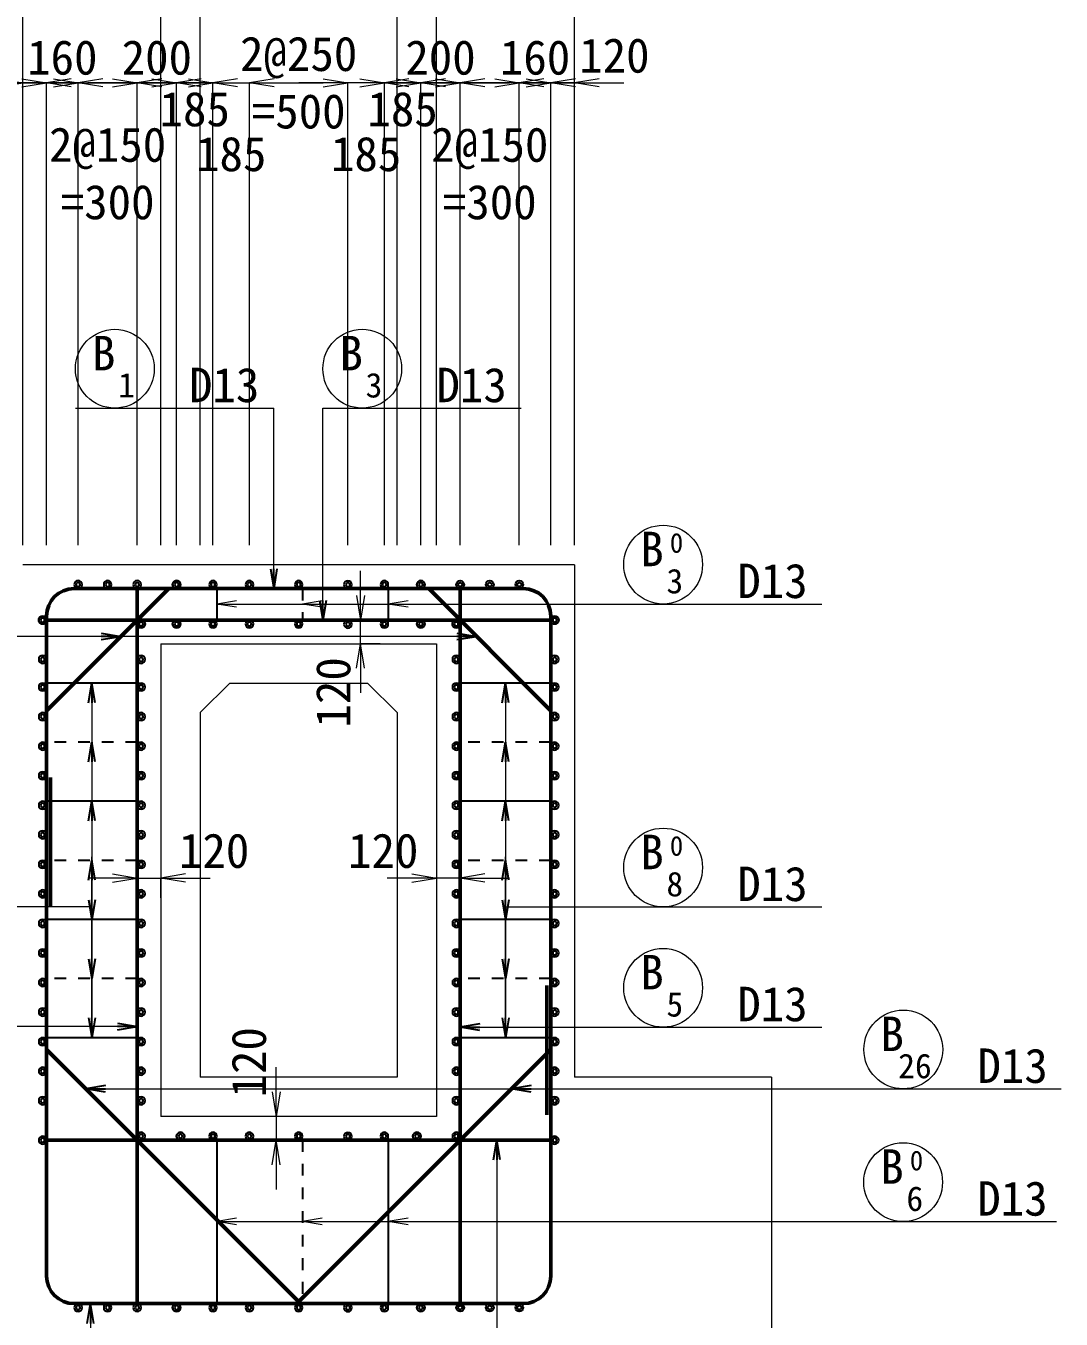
# Model space of a CAD drawing. Header units: millimetres. Extents: x 169470 to 758170, y -17820 to 11880.
# Drawn here: x 188551 to 193807, y -633 to 5932 of the extents above; entities that cross this region are included whole.
import ezdxf
from ezdxf.enums import TextEntityAlignment as Align

# ---------------------------------------------------------------- set-up
doc = ezdxf.new("R2010")
doc.units = ezdxf.units.MM
doc.header["$LTSCALE"] = 50
doc.header["$PDSIZE"] = 300
doc.linetypes.add('SXF_跳び破線', pattern=[12, 6, -6])
doc.layers.get('Defpoints').update_dxf_attribs({"color": 151})
for name, color, linetype, lineweight in [('D-BGD', 7, 'Continuous', 13), ('D-STR', 1, 'Continuous', 50), ('D-STR-DIM', 7, 'Continuous', 13), ('D-STR-HTXT', 7, 'Continuous', 13), ('D-STR-STR2', 6, 'Continuous', 25), ('D-STR-STR3', 4, 'Continuous', 25), ('D-STR-TXT', 7, 'Continuous', 13)]:
    doc.layers.add(name, color=color, linetype=linetype, lineweight=lineweight)
doc.styles.add('MS ゴシック', font='MS Gothic.ttf')
doc.styles.add('YOKO_GOTHIC', font='MS Gothic.ttf')
doc.dimstyles.new('DIM-50', dxfattribs={"dimscale": 50, "dimtxt": 3.5, "dimasz": 2.5, "dimexe": 0, "dimexo": 2, "dimgap": 0.8, "dimtad": 1, "dimdec": 0, "dimzin": 1, "dimdsep": 46, "dimtxsty": 'MS ゴシック', "dimblk": 'OPEN', "dimcen": 0.1, "dimclrd": 256, "dimclre": 256, "dimclrt": 256, "dimaunit": 1, "dimadec": 3, "dimazin": 0, "dimtfac": 1, "dimtdec": 0, "dimtix": 1, "dimtmove": 2, "dimatfit": 3, "dimldrblk": 'OPEN', "dimfxl": 1, "dimlwd": -1, "dimlwe": -1, "dimarcsym": 2})
doc.dimstyles.new('DIM-50-F', dxfattribs={"dimscale": 50, "dimtxt": 3.5, "dimasz": 2.5, "dimexe": 0, "dimexo": 2, "dimgap": 0.8, "dimtad": 1, "dimdec": 0, "dimzin": 0, "dimdsep": 46, "dimtxsty": 'MS ゴシック', "dimblk": 'OPEN', "dimcen": 0.1, "dimclrd": 256, "dimclre": 256, "dimclrt": 256, "dimaunit": 1, "dimadec": 4, "dimazin": 0, "dimtfac": 1, "dimtdec": 0, "dimtmove": 2, "dimatfit": 3, "dimldrblk": 'OPEN', "dimfxl": 1, "dimtolj": 1, "dimtzin": 0, "dimlwd": -1, "dimlwe": -1, "dimarcsym": 2})
doc.dimstyles.new('S50', dxfattribs={"dimscale": 50, "dimtxt": 3.5, "dimasz": 2, "dimexe": 1, "dimexo": 1, "dimgap": 1, "dimtad": 1, "dimdec": 0, "dimzin": 1, "dimdsep": 46, "dimtxsty": 'YOKO_GOTHIC', "dimblk": 'OPEN', "dimcen": 0, "dimclrd": 256, "dimclre": 256, "dimclrt": 256, "dimaunit": 1, "dimadec": 3, "dimazin": 0, "dimtfac": 1, "dimtdec": 0, "dimtix": 1, "dimtmove": 2, "dimatfit": 3, "dimldrblk": 'OPEN', "dimfxl": 1, "dimlwd": -1, "dimlwe": -1, "dimarcsym": 0})

# ---------------------------------------------------------------- blocks, each defined once
blk = doc.blocks.new('0930-1')
at = {"layer": 'D-STR-STR2'}
for radius in [20, 10]:
    blk.add_circle((1654010.5, -311924.3), radius, dxfattribs=at)
blk = doc.blocks.new('_Open')
at = {"color": 0, "linetype": 'ByBlock', "lineweight": -2}
for p, q in [((-1, 0.167), (0, 0)), ((-1, -0.167), (0, 0)), ((0, 0), (-1, 0))]:
    blk.add_line(p, q, dxfattribs=at)
blk = doc.blocks.new('*D1157')
at = {"layer": 'D-STR-DIM', "transparency": 16777216}
for p, q in [((188536.2, 3296.1), (188536.2, 6443.3)), ((188661.2, 6443.3), (191211.2, 6443.3)), ((191336.2, 3296.1), (191336.2, 6443.3))]:
    blk.add_line(p, q, dxfattribs=at)
at = {"layer": 'Defpoints', "color": 0, "transparency": 16777216}
for p in [(191336.2, 6443.3), (188536.2, 3196.1), (191336.2, 3196.1)]:
    blk.add_point(p, dxfattribs=at)
at = {"layer": 'D-STR-DIM', "transparency": 16777216, "xscale": 125, "yscale": 125, "zscale": 125, "rotation": 180}
blk.add_blockref('_Open', (188536.2, 6443.3), dxfattribs=at)
at = {"layer": 'D-STR-DIM', "transparency": 16777216, "xscale": 125, "yscale": 125, "zscale": 125}
blk.add_blockref('_Open', (191336.2, 6443.3), dxfattribs=at)
at = {"layer": 'D-STR-DIM', "transparency": 16777216, "insert": (189936.2, 6570.8), "char_height": 175, "attachment_point": 5, "style": 'MS ゴシック'}
blk.add_mtext('2800', dxfattribs=at)
blk = doc.blocks.new('*D1158')
at = {"layer": 'D-STR-DIM', "transparency": 16777216}
for p, q in [((188536.2, 3296.1), (188536.2, 6043.3)), ((188661.2, 6043.3), (189111.2, 6043.3)), ((189236.2, 3296.1), (189236.2, 6043.3))]:
    blk.add_line(p, q, dxfattribs=at)
at = {"layer": 'Defpoints', "color": 0, "transparency": 16777216}
for p in [(189236.2, 6043.3), (188536.2, 3196.1), (189236.2, 3196.1)]:
    blk.add_point(p, dxfattribs=at)
at = {"layer": 'D-STR-DIM', "transparency": 16777216, "xscale": 125, "yscale": 125, "zscale": 125, "rotation": 180}
blk.add_blockref('_Open', (188536.2, 6043.3), dxfattribs=at)
at = {"layer": 'D-STR-DIM', "transparency": 16777216, "xscale": 125, "yscale": 125, "zscale": 125}
blk.add_blockref('_Open', (189236.2, 6043.3), dxfattribs=at)
at = {"layer": 'D-STR-DIM', "transparency": 16777216, "insert": (188886.2, 6170.8), "char_height": 175, "attachment_point": 5, "style": 'MS ゴシック'}
blk.add_mtext('700', dxfattribs=at)
blk = doc.blocks.new('*D1159')
at = {"layer": 'D-STR-DIM', "transparency": 16777216}
for p, q in [((189436.2, 3296.1), (189436.2, 6043.3)), ((189561.2, 6043.3), (190311.2, 6043.3)), ((190436.2, 3296.1), (190436.2, 6043.3))]:
    blk.add_line(p, q, dxfattribs=at)
at = {"layer": 'Defpoints', "color": 0, "transparency": 16777216}
for p in [(190436.2, 6043.3), (189436.2, 3196.1), (190436.2, 3196.1)]:
    blk.add_point(p, dxfattribs=at)
at = {"layer": 'D-STR-DIM', "transparency": 16777216, "xscale": 125, "yscale": 125, "zscale": 125, "rotation": 180}
blk.add_blockref('_Open', (189436.2, 6043.3), dxfattribs=at)
at = {"layer": 'D-STR-DIM', "transparency": 16777216, "xscale": 125, "yscale": 125, "zscale": 125}
blk.add_blockref('_Open', (190436.2, 6043.3), dxfattribs=at)
at = {"layer": 'D-STR-DIM', "transparency": 16777216, "insert": (189936.2, 6170.8), "char_height": 175, "attachment_point": 5, "style": 'MS ゴシック'}
blk.add_mtext('1000', dxfattribs=at)
blk = doc.blocks.new('*D1160')
at = {"layer": 'D-STR-DIM', "transparency": 16777216}
for p, q in [((190636.2, 3296.1), (190636.2, 6043.3)), ((190761.2, 6043.3), (191211.2, 6043.3)), ((191336.2, 3296.1), (191336.2, 6043.3))]:
    blk.add_line(p, q, dxfattribs=at)
at = {"layer": 'Defpoints', "color": 0, "transparency": 16777216}
for p in [(191336.2, 6043.3), (190636.2, 3196.1), (191336.2, 3196.1)]:
    blk.add_point(p, dxfattribs=at)
at = {"layer": 'D-STR-DIM', "transparency": 16777216, "xscale": 125, "yscale": 125, "zscale": 125, "rotation": 180}
blk.add_blockref('_Open', (190636.2, 6043.3), dxfattribs=at)
at = {"layer": 'D-STR-DIM', "transparency": 16777216, "xscale": 125, "yscale": 125, "zscale": 125}
blk.add_blockref('_Open', (191336.2, 6043.3), dxfattribs=at)
at = {"layer": 'D-STR-DIM', "transparency": 16777216, "insert": (190986.2, 6170.8), "char_height": 175, "attachment_point": 5, "style": 'MS ゴシック'}
blk.add_mtext('700', dxfattribs=at)
blk = doc.blocks.new('*D1161')
at = {"layer": 'D-STR-DIM', "transparency": 16777216}
for p, q in [((189376.2, 5643.3), (189251.2, 5643.3)), ((189501.2, 3296.1), (189501.2, 5643.3)), ((189501.2, 5643.3), (189686.2, 5643.3)), ((189686.2, 3296.1), (189686.2, 5643.3)), ((189811.2, 5643.3), (189936.2, 5643.3))]:
    blk.add_line(p, q, dxfattribs=at)
at = {"layer": 'Defpoints', "color": 0, "transparency": 16777216}
for p in [(189686.2, 5643.3), (189501.2, 3196.1), (189686.2, 3196.1)]:
    blk.add_point(p, dxfattribs=at)
at = {"layer": 'D-STR-DIM', "transparency": 16777216, "xscale": 125, "yscale": 125, "zscale": 125}
blk.add_blockref('_Open', (189501.2, 5643.3), dxfattribs=at)
at = {"layer": 'D-STR-DIM', "transparency": 16777216, "xscale": 125, "yscale": 125, "zscale": 125, "rotation": 180}
blk.add_blockref('_Open', (189686.2, 5643.3), dxfattribs=at)
at = {"layer": 'D-STR-DIM', "transparency": 16777216, "insert": (189593.7, 5280.8), "char_height": 175, "attachment_point": 5, "style": 'MS ゴシック'}
blk.add_mtext('185', dxfattribs=at)
blk = doc.blocks.new('*D1162')
at = {"layer": 'D-STR-DIM', "transparency": 16777216}
for p, q in [((189686.2, 3296.1), (189686.2, 5643.3)), ((189811.2, 5643.3), (190061.2, 5643.3)), ((190186.2, 3296.1), (190186.2, 5643.3))]:
    blk.add_line(p, q, dxfattribs=at)
at = {"layer": 'Defpoints', "color": 0, "transparency": 16777216}
for p in [(190186.2, 5643.3), (189686.2, 3196.1), (190186.2, 3196.1)]:
    blk.add_point(p, dxfattribs=at)
at = {"layer": 'D-STR-DIM', "transparency": 16777216, "xscale": 125, "yscale": 125, "zscale": 125, "rotation": 180}
blk.add_blockref('_Open', (189686.2, 5643.3), dxfattribs=at)
at = {"layer": 'D-STR-DIM', "transparency": 16777216, "xscale": 125, "yscale": 125, "zscale": 125}
blk.add_blockref('_Open', (190186.2, 5643.3), dxfattribs=at)
at = {"layer": 'D-STR-DIM', "transparency": 16777216, "insert": (189936.2, 5643.3), "char_height": 175, "attachment_point": 5, "style": 'MS ゴシック'}
blk.add_mtext('2@250\\P=500', dxfattribs=at)
blk = doc.blocks.new('*D1939')
at = {"layer": 'D-STR-DIM', "transparency": 16777216}
for p, q in [((188991.2, 1606.6), (188866.2, 1606.6)), ((189116.2, 1506.6), (189116.2, 1606.6)), ((189116.2, 1606.6), (189236.2, 1606.6)), ((189236.2, 1506.6), (189236.2, 1606.6)), ((189361.2, 1606.6), (189486.2, 1606.6))]:
    blk.add_line(p, q, dxfattribs=at)
at = {"layer": 'Defpoints', "color": 0, "transparency": 16777216}
for p in [(189116.2, 1606.6), (189236.2, 1606.6), (189236.2, 1606.6)]:
    blk.add_point(p, dxfattribs=at)
at = {"layer": 'D-STR-DIM', "transparency": 16777216, "xscale": 125, "yscale": 125, "zscale": 125}
blk.add_blockref('_Open', (189116.2, 1606.6), dxfattribs=at)
at = {"layer": 'D-STR-DIM', "transparency": 16777216, "xscale": 125, "yscale": 125, "zscale": 125, "rotation": 180}
blk.add_blockref('_Open', (189236.2, 1606.6), dxfattribs=at)
at = {"layer": 'D-STR-DIM', "transparency": 16777216, "insert": (189507, 1744.1), "char_height": 175, "attachment_point": 5, "style": 'MS ゴシック'}
blk.add_mtext('120', dxfattribs=at)
blk = doc.blocks.new('*D1940')
at = {"layer": 'D-STR-DIM', "transparency": 16777216}
for p, q in [((189821.8, 521.1), (189821.8, 646.1)), ((189921.8, 396.1), (189821.8, 396.1)), ((189821.8, 396.1), (189821.8, 276.1)), ((189921.8, 276.1), (189821.8, 276.1)), ((189821.8, 151.1), (189821.8, 26.1))]:
    blk.add_line(p, q, dxfattribs=at)
at = {"layer": 'Defpoints', "color": 0, "transparency": 16777216}
for p in [(189821.8, 396.1), (189821.8, 276.1), (189821.8, 276.1)]:
    blk.add_point(p, dxfattribs=at)
at = {"layer": 'D-STR-DIM', "transparency": 16777216, "xscale": 125, "yscale": 125, "zscale": 125}
for p, rotation in [((189821.8, 396.1), 270), ((189821.8, 276.1), 90)]:
    blk.add_blockref('_Open', p, dxfattribs=dict(at, rotation=rotation))
at = {"layer": 'D-STR-DIM', "transparency": 16777216, "insert": (189684.3, 671.1), "char_height": 175, "attachment_point": 5, "rotation": 90, "style": 'MS ゴシック'}
blk.add_mtext('120', dxfattribs=at)
blk = doc.blocks.new('*D1173')
at = {"layer": 'D-STR-DIM', "transparency": 16777216}
for p, q in [((190250, 3041.1), (190250, 3166.1)), ((190350, 2916.1), (190250, 2916.1)), ((190250, 2796.1), (190250, 2916.1)), ((190350, 2796.1), (190250, 2796.1)), ((190250, 2671.1), (190250, 2546.1))]:
    blk.add_line(p, q, dxfattribs=at)
at = {"layer": 'Defpoints', "color": 0, "transparency": 16777216}
for p in [(190250, 2916.1), (190250, 2916.1), (190250, 2796.1)]:
    blk.add_point(p, dxfattribs=at)
at = {"layer": 'D-STR-DIM', "transparency": 16777216, "xscale": 125, "yscale": 125, "zscale": 125}
for p, rotation in [((190250, 2916.1), 270), ((190250, 2796.1), 90)]:
    blk.add_blockref('_Open', p, dxfattribs=dict(at, rotation=rotation))
at = {"layer": 'D-STR-DIM', "transparency": 16777216, "insert": (190112.5, 2548.9), "char_height": 175, "attachment_point": 5, "rotation": 90, "style": 'MS ゴシック'}
blk.add_mtext('120', dxfattribs=at)
blk = doc.blocks.new('*D1174')
at = {"layer": 'D-STR-DIM', "transparency": 16777216}
for p, q in [((190061.2, 5643.3), (189936.2, 5643.3)), ((190186.2, 3296.1), (190186.2, 5643.3)), ((190371.2, 5643.3), (190186.2, 5643.3)), ((190371.2, 3296.1), (190371.2, 5643.3)), ((190496.2, 5643.3), (190621.2, 5643.3))]:
    blk.add_line(p, q, dxfattribs=at)
at = {"layer": 'Defpoints', "color": 0, "transparency": 16777216}
for p in [(190186.2, 5643.3), (190186.2, 3196.1), (190371.2, 3196.1)]:
    blk.add_point(p, dxfattribs=at)
at = {"layer": 'D-STR-DIM', "transparency": 16777216, "xscale": 125, "yscale": 125, "zscale": 125}
blk.add_blockref('_Open', (190186.2, 5643.3), dxfattribs=at)
at = {"layer": 'D-STR-DIM', "transparency": 16777216, "xscale": 125, "yscale": 125, "zscale": 125, "rotation": 180}
blk.add_blockref('_Open', (190371.2, 5643.3), dxfattribs=at)
at = {"layer": 'D-STR-DIM', "transparency": 16777216, "insert": (190278.7, 5280.8), "char_height": 175, "attachment_point": 5, "style": 'MS ゴシック'}
blk.add_mtext('185', dxfattribs=at)
blk = doc.blocks.new('*D1203')
at = {"layer": 'D-STR-DIM', "transparency": 16777216}
for p, q in [((190311.2, 6043.3), (190186.2, 6043.3)), ((190436.2, 3296.1), (190436.2, 6043.3)), ((190636.2, 6043.3), (190436.2, 6043.3)), ((190636.2, 3296.1), (190636.2, 6043.3)), ((190761.2, 6043.3), (190886.2, 6043.3))]:
    blk.add_line(p, q, dxfattribs=at)
at = {"layer": 'Defpoints', "color": 0, "transparency": 16777216}
for p in [(190436.2, 6043.3), (190436.2, 3196.1), (190636.2, 3196.1)]:
    blk.add_point(p, dxfattribs=at)
at = {"layer": 'D-STR-DIM', "transparency": 16777216, "xscale": 125, "yscale": 125, "zscale": 125}
blk.add_blockref('_Open', (190436.2, 6043.3), dxfattribs=at)
at = {"layer": 'D-STR-DIM', "transparency": 16777216, "xscale": 125, "yscale": 125, "zscale": 125, "rotation": 180}
blk.add_blockref('_Open', (190636.2, 6043.3), dxfattribs=at)
at = {"layer": 'D-STR-DIM', "transparency": 16777216, "insert": (190536.2, 6170.8), "char_height": 175, "attachment_point": 5, "style": 'MS ゴシック'}
blk.add_mtext('200', dxfattribs=at)
blk = doc.blocks.new('*D1204')
at = {"layer": 'D-STR-DIM', "transparency": 16777216}
for p, q in [((189111.2, 6043.3), (188986.2, 6043.3)), ((189236.2, 3296.1), (189236.2, 6043.3)), ((189236.2, 6043.3), (189436.2, 6043.3)), ((189436.2, 3296.1), (189436.2, 6043.3)), ((189561.2, 6043.3), (189686.2, 6043.3))]:
    blk.add_line(p, q, dxfattribs=at)
at = {"layer": 'Defpoints', "color": 0, "transparency": 16777216}
for p in [(189436.2, 6043.3), (189236.2, 3196.1), (189436.2, 3196.1)]:
    blk.add_point(p, dxfattribs=at)
at = {"layer": 'D-STR-DIM', "transparency": 16777216, "xscale": 125, "yscale": 125, "zscale": 125}
blk.add_blockref('_Open', (189236.2, 6043.3), dxfattribs=at)
at = {"layer": 'D-STR-DIM', "transparency": 16777216, "xscale": 125, "yscale": 125, "zscale": 125, "rotation": 180}
blk.add_blockref('_Open', (189436.2, 6043.3), dxfattribs=at)
at = {"layer": 'D-STR-DIM', "transparency": 16777216, "insert": (189336.2, 6170.8), "char_height": 175, "attachment_point": 5, "style": 'MS ゴシック'}
blk.add_mtext('200', dxfattribs=at)
blk = doc.blocks.new('*D1259')
at = {"layer": 'D-STR-DIM', "transparency": 16777216}
for p, q in [((190636.2, 1706.6), (190636.2, 1606.6)), ((190756.2, 1706.6), (190756.2, 1606.6)), ((190511.2, 1606.6), (190386.2, 1606.6)), ((190756.2, 1606.6), (190636.2, 1606.6)), ((190881.2, 1606.6), (191006.2, 1606.6))]:
    blk.add_line(p, q, dxfattribs=at)
at = {"layer": 'Defpoints', "color": 0, "transparency": 16777216}
for p in [(190636.2, 1606.6), (190636.2, 1606.6), (190756.2, 1606.6)]:
    blk.add_point(p, dxfattribs=at)
at = {"layer": 'D-STR-DIM', "transparency": 16777216, "xscale": 125, "yscale": 125, "zscale": 125}
blk.add_blockref('_Open', (190636.2, 1606.6), dxfattribs=at)
at = {"layer": 'D-STR-DIM', "transparency": 16777216, "xscale": 125, "yscale": 125, "zscale": 125, "rotation": 180}
blk.add_blockref('_Open', (190756.2, 1606.6), dxfattribs=at)
at = {"layer": 'D-STR-DIM', "transparency": 16777216, "insert": (190365.4, 1744.1), "char_height": 175, "attachment_point": 5, "style": 'MS ゴシック'}
blk.add_mtext('120', dxfattribs=at)
blk = doc.blocks.new('*D2568')
at = {"layer": 'D-STR-DIM', "transparency": 16777216}
for p, q in [((188411.2, 5643.3), (188286.2, 5643.3)), ((188536.2, 3296.1), (188536.2, 5643.3)), ((188536.2, 5643.3), (188656.2, 5643.3)), ((188656.2, 3296.1), (188656.2, 5643.3)), ((188781.2, 5643.3), (188906.2, 5643.3))]:
    blk.add_line(p, q, dxfattribs=at)
at = {"layer": 'Defpoints', "color": 0, "transparency": 16777216}
for p in [(188656.2, 5643.3), (188536.2, 3196.1), (188656.2, 3196.1)]:
    blk.add_point(p, dxfattribs=at)
at = {"layer": 'D-STR-DIM', "transparency": 16777216, "xscale": 125, "yscale": 125, "zscale": 125}
blk.add_blockref('_Open', (188536.2, 5643.3), dxfattribs=at)
at = {"layer": 'D-STR-DIM', "transparency": 16777216, "xscale": 125, "yscale": 125, "zscale": 125, "rotation": 180}
blk.add_blockref('_Open', (188656.2, 5643.3), dxfattribs=at)
at = {"layer": 'D-STR-DIM', "transparency": 16777216, "insert": (188333.6, 5780.8), "char_height": 175, "attachment_point": 5, "style": 'MS ゴシック'}
blk.add_mtext('120', dxfattribs=at)
blk = doc.blocks.new('*D2569')
at = {"layer": 'D-STR-DIM', "transparency": 16777216}
for p, q in [((188531.2, 5643.3), (188406.2, 5643.3)), ((188656.2, 3296.1), (188656.2, 5643.3)), ((188656.2, 5643.3), (188816.2, 5643.3)), ((188816.2, 3296.1), (188816.2, 5643.3)), ((188941.2, 5643.3), (189066.2, 5643.3))]:
    blk.add_line(p, q, dxfattribs=at)
at = {"layer": 'Defpoints', "color": 0, "transparency": 16777216}
for p in [(188816.2, 5643.3), (188656.2, 3196.1), (188816.2, 3196.1)]:
    blk.add_point(p, dxfattribs=at)
at = {"layer": 'D-STR-DIM', "transparency": 16777216, "xscale": 125, "yscale": 125, "zscale": 125}
blk.add_blockref('_Open', (188656.2, 5643.3), dxfattribs=at)
at = {"layer": 'D-STR-DIM', "transparency": 16777216, "xscale": 125, "yscale": 125, "zscale": 125, "rotation": 180}
blk.add_blockref('_Open', (188816.2, 5643.3), dxfattribs=at)
at = {"layer": 'D-STR-DIM', "transparency": 16777216, "insert": (188736.2, 5770.8), "char_height": 175, "attachment_point": 5, "style": 'MS ゴシック'}
blk.add_mtext('160', dxfattribs=at)
blk = doc.blocks.new('*D2570')
at = {"layer": 'D-STR-DIM', "transparency": 16777216}
for p, q in [((188691.2, 5643.3), (188566.2, 5643.3)), ((188816.2, 3296.1), (188816.2, 5643.3)), ((188816.2, 5643.3), (189116.2, 5643.3)), ((189116.2, 3296.1), (189116.2, 5643.3)), ((189241.2, 5643.3), (189366.2, 5643.3))]:
    blk.add_line(p, q, dxfattribs=at)
at = {"layer": 'Defpoints', "color": 0, "transparency": 16777216}
for p in [(189116.2, 5643.3), (188816.2, 3196.1), (189116.2, 3196.1)]:
    blk.add_point(p, dxfattribs=at)
at = {"layer": 'D-STR-DIM', "transparency": 16777216, "xscale": 125, "yscale": 125, "zscale": 125}
blk.add_blockref('_Open', (188816.2, 5643.3), dxfattribs=at)
at = {"layer": 'D-STR-DIM', "transparency": 16777216, "xscale": 125, "yscale": 125, "zscale": 125, "rotation": 180}
blk.add_blockref('_Open', (189116.2, 5643.3), dxfattribs=at)
at = {"layer": 'D-STR-DIM', "transparency": 16777216, "insert": (188966.2, 5182.4), "char_height": 175, "attachment_point": 5, "style": 'MS ゴシック'}
blk.add_mtext('2@150\\P=300', dxfattribs=at)
blk = doc.blocks.new('*D2571')
at = {"layer": 'D-STR-DIM', "transparency": 16777216}
for p, q in [((189191.2, 5643.3), (189066.2, 5643.3)), ((189316.2, 3296.1), (189316.2, 5643.3)), ((189316.2, 5643.3), (189501.2, 5643.3)), ((189501.2, 3296.1), (189501.2, 5643.3)), ((189626.2, 5643.3), (189751.2, 5643.3))]:
    blk.add_line(p, q, dxfattribs=at)
at = {"layer": 'Defpoints', "color": 0, "transparency": 16777216}
for p in [(189501.2, 5643.3), (189316.2, 3196.1), (189501.2, 3196.1)]:
    blk.add_point(p, dxfattribs=at)
at = {"layer": 'D-STR-DIM', "transparency": 16777216, "xscale": 125, "yscale": 125, "zscale": 125}
blk.add_blockref('_Open', (189316.2, 5643.3), dxfattribs=at)
at = {"layer": 'D-STR-DIM', "transparency": 16777216, "xscale": 125, "yscale": 125, "zscale": 125, "rotation": 180}
blk.add_blockref('_Open', (189501.2, 5643.3), dxfattribs=at)
at = {"layer": 'D-STR-DIM', "transparency": 16777216, "insert": (189408.7, 5508.6), "char_height": 175, "attachment_point": 5, "style": 'MS ゴシック'}
blk.add_mtext('185', dxfattribs=at)
blk = doc.blocks.new('*D2572')
at = {"layer": 'D-STR-DIM', "transparency": 16777216}
for p, q in [((188991.2, 5643.3), (188866.2, 5643.3)), ((189116.2, 3296.1), (189116.2, 5643.3)), ((189116.2, 5643.3), (189316.2, 5643.3)), ((189316.2, 3296.1), (189316.2, 5643.3)), ((189441.2, 5643.3), (189566.2, 5643.3))]:
    blk.add_line(p, q, dxfattribs=at)
at = {"layer": 'Defpoints', "color": 0, "transparency": 16777216}
for p in [(189316.2, 5643.3), (189116.2, 3196.1), (189316.2, 3196.1)]:
    blk.add_point(p, dxfattribs=at)
at = {"layer": 'D-STR-DIM', "transparency": 16777216, "xscale": 125, "yscale": 125, "zscale": 125}
blk.add_blockref('_Open', (189116.2, 5643.3), dxfattribs=at)
at = {"layer": 'D-STR-DIM', "transparency": 16777216, "xscale": 125, "yscale": 125, "zscale": 125, "rotation": 180}
blk.add_blockref('_Open', (189316.2, 5643.3), dxfattribs=at)
at = {"layer": 'D-STR-DIM', "transparency": 16777216, "insert": (189216.2, 5770.8), "char_height": 175, "attachment_point": 5, "style": 'MS ゴシック'}
blk.add_mtext('200', dxfattribs=at)
blk = doc.blocks.new('*D2573')
at = {"layer": 'D-STR-DIM', "transparency": 16777216}
for p, q in [((191091.2, 5643.3), (190966.2, 5643.3)), ((191216.2, 3296.1), (191216.2, 5643.3)), ((191336.2, 5643.3), (191216.2, 5643.3)), ((191336.2, 3296.1), (191336.2, 5643.3)), ((191461.2, 5643.3), (191586.2, 5643.3))]:
    blk.add_line(p, q, dxfattribs=at)
at = {"layer": 'Defpoints', "color": 0, "transparency": 16777216}
for p in [(191216.2, 5643.3), (191216.2, 3196.1), (191336.2, 3196.1)]:
    blk.add_point(p, dxfattribs=at)
at = {"layer": 'D-STR-DIM', "transparency": 16777216, "xscale": 125, "yscale": 125, "zscale": 125}
blk.add_blockref('_Open', (191216.2, 5643.3), dxfattribs=at)
at = {"layer": 'D-STR-DIM', "transparency": 16777216, "xscale": 125, "yscale": 125, "zscale": 125, "rotation": 180}
blk.add_blockref('_Open', (191336.2, 5643.3), dxfattribs=at)
at = {"layer": 'D-STR-DIM', "transparency": 16777216, "insert": (191538.8, 5780.8), "char_height": 175, "attachment_point": 5, "style": 'MS ゴシック'}
blk.add_mtext('120', dxfattribs=at)
blk = doc.blocks.new('*D2574')
at = {"layer": 'D-STR-DIM', "transparency": 16777216}
for p, q in [((190931.2, 5643.3), (190806.2, 5643.3)), ((191056.2, 3296.1), (191056.2, 5643.3)), ((191216.2, 5643.3), (191056.2, 5643.3)), ((191216.2, 3296.1), (191216.2, 5643.3)), ((191341.2, 5643.3), (191466.2, 5643.3))]:
    blk.add_line(p, q, dxfattribs=at)
at = {"layer": 'Defpoints', "color": 0, "transparency": 16777216}
for p in [(191056.2, 5643.3), (191056.2, 3196.1), (191216.2, 3196.1)]:
    blk.add_point(p, dxfattribs=at)
at = {"layer": 'D-STR-DIM', "transparency": 16777216, "xscale": 125, "yscale": 125, "zscale": 125}
blk.add_blockref('_Open', (191056.2, 5643.3), dxfattribs=at)
at = {"layer": 'D-STR-DIM', "transparency": 16777216, "xscale": 125, "yscale": 125, "zscale": 125, "rotation": 180}
blk.add_blockref('_Open', (191216.2, 5643.3), dxfattribs=at)
at = {"layer": 'D-STR-DIM', "transparency": 16777216, "insert": (191136.2, 5770.8), "char_height": 175, "attachment_point": 5, "style": 'MS ゴシック'}
blk.add_mtext('160', dxfattribs=at)
blk = doc.blocks.new('*D2575')
at = {"layer": 'D-STR-DIM', "transparency": 16777216}
for p, q in [((190631.2, 5643.3), (190506.2, 5643.3)), ((190756.2, 3296.1), (190756.2, 5643.3)), ((191056.2, 5643.3), (190756.2, 5643.3)), ((191056.2, 3296.1), (191056.2, 5643.3)), ((191181.2, 5643.3), (191306.2, 5643.3))]:
    blk.add_line(p, q, dxfattribs=at)
at = {"layer": 'Defpoints', "color": 0, "transparency": 16777216}
for p in [(190756.2, 5643.3), (190756.2, 3196.1), (191056.2, 3196.1)]:
    blk.add_point(p, dxfattribs=at)
at = {"layer": 'D-STR-DIM', "transparency": 16777216, "xscale": 125, "yscale": 125, "zscale": 125}
blk.add_blockref('_Open', (190756.2, 5643.3), dxfattribs=at)
at = {"layer": 'D-STR-DIM', "transparency": 16777216, "xscale": 125, "yscale": 125, "zscale": 125, "rotation": 180}
blk.add_blockref('_Open', (191056.2, 5643.3), dxfattribs=at)
at = {"layer": 'D-STR-DIM', "transparency": 16777216, "insert": (190906.2, 5182.4), "char_height": 175, "attachment_point": 5, "style": 'MS ゴシック'}
blk.add_mtext('2@150\\P=300', dxfattribs=at)
blk = doc.blocks.new('*D2576')
at = {"layer": 'D-STR-DIM', "transparency": 16777216}
for p, q in [((190246.2, 5643.3), (190121.2, 5643.3)), ((190371.2, 3296.1), (190371.2, 5643.3)), ((190556.2, 5643.3), (190371.2, 5643.3)), ((190556.2, 3296.1), (190556.2, 5643.3)), ((190681.2, 5643.3), (190806.2, 5643.3))]:
    blk.add_line(p, q, dxfattribs=at)
at = {"layer": 'Defpoints', "color": 0, "transparency": 16777216}
for p in [(190371.2, 5643.3), (190371.2, 3196.1), (190556.2, 3196.1)]:
    blk.add_point(p, dxfattribs=at)
at = {"layer": 'D-STR-DIM', "transparency": 16777216, "xscale": 125, "yscale": 125, "zscale": 125}
blk.add_blockref('_Open', (190371.2, 5643.3), dxfattribs=at)
at = {"layer": 'D-STR-DIM', "transparency": 16777216, "xscale": 125, "yscale": 125, "zscale": 125, "rotation": 180}
blk.add_blockref('_Open', (190556.2, 5643.3), dxfattribs=at)
at = {"layer": 'D-STR-DIM', "transparency": 16777216, "insert": (190463.7, 5508.6), "char_height": 175, "attachment_point": 5, "style": 'MS ゴシック'}
blk.add_mtext('185', dxfattribs=at)
blk = doc.blocks.new('*D2577')
at = {"layer": 'D-STR-DIM', "transparency": 16777216}
for p, q in [((190431.2, 5643.3), (190306.2, 5643.3)), ((190556.2, 3296.1), (190556.2, 5643.3)), ((190756.2, 5643.3), (190556.2, 5643.3)), ((190756.2, 3296.1), (190756.2, 5643.3)), ((190881.2, 5643.3), (191006.2, 5643.3))]:
    blk.add_line(p, q, dxfattribs=at)
at = {"layer": 'Defpoints', "color": 0, "transparency": 16777216}
for p in [(190556.2, 5643.3), (190556.2, 3196.1), (190756.2, 3196.1)]:
    blk.add_point(p, dxfattribs=at)
at = {"layer": 'D-STR-DIM', "transparency": 16777216, "xscale": 125, "yscale": 125, "zscale": 125}
blk.add_blockref('_Open', (190556.2, 5643.3), dxfattribs=at)
at = {"layer": 'D-STR-DIM', "transparency": 16777216, "xscale": 125, "yscale": 125, "zscale": 125, "rotation": 180}
blk.add_blockref('_Open', (190756.2, 5643.3), dxfattribs=at)
at = {"layer": 'D-STR-DIM', "transparency": 16777216, "insert": (190656.2, 5770.8), "char_height": 175, "attachment_point": 5, "style": 'MS ゴシック'}
blk.add_mtext('200', dxfattribs=at)

msp = doc.modelspace()

# ---------------------------------------------------------------- linework, layer by layer
at = {"layer": 'D-BGD'}
for p, q in [((191336.21, 3196.06), (188536.21, 3196.06)), ((191336.21, 3196.06), (191336.21, 596.06)), ((189236.21, 2796.06), (189236.21, 396.06)), ((189236.21, 2796.06), (190636.21, 2796.06)), ((190636.21, 2796.06), (190636.21, 396.06)), ((189436.21, 2446.06), (189586.21, 2596.06)), ((189586.21, 2596.06), (190286.21, 2596.06)), ((190286.21, 2596.06), (190436.21, 2446.06)), ((189436.21, 2446.06), (189436.21, 596.06)), ((190436.21, 2446.06), (190436.21, 596.06)), ((190436.21, 596.06), (189436.21, 596.06)), ((192336.21, 596.06), (191336.21, 596.06)), ((192336.21, 596.06), (192336.21, -703.94)), ((190636.21, 396.06), (189236.21, 396.06))]:
    msp.add_line(p, q, dxfattribs=at)
at = {"layer": 'D-STR'}
for p, q in [((189276.21, 3076.06), (188656.21, 2456.06)), ((191076.21, 3076.06), (188796.21, 3076.06)), ((189116.21, 3076.06), (189116.21, -553.94)), ((190596.21, 3076.06), (191216.21, 2456.06)), ((190756.21, 3076.06), (190756.21, -553.94)), ((188656.21, 2936.06), (188656.21, -413.94)), ((188656.21, 2916.06), (191216.21, 2916.06)), ((191216.21, 2936.06), (191216.21, -413.94)), ((188676.21, 1461.06), (188676.21, 2117.06)), ((191196.21, 405.06), (191196.21, 1061.06)), ((188656.21, 736.06), (189946.21, -553.94)), ((191216.21, 736.06), (189926.21, -553.94)), ((191216.21, 276.06), (188656.21, 276.06)), ((191076.21, -553.94), (188796.21, -553.94))]:
    msp.add_line(p, q, dxfattribs=at)
for centre, start, end in [((188796.21, 2936.06), 90, 180), ((191076.21, 2936.06), 0, 90), ((188796.21, -413.94), 180, 270), ((191076.21, -413.94), 270, 0)]:
    msp.add_arc(centre, 140, start, end, dxfattribs=at)
at = {"layer": 'D-STR-HTXT'}
for p, q in [((188802.74, 3991.94), (189809.31, 3991.94)), ((190058.98, 3991.94), (191065.54, 3991.94)), ((189521.21, 2997.53), (192592.78, 2997.53)), ((188886.21, 1459.54), (188286.21, 1459.54)), ((190986.21, 1459.54), (192592.78, 1459.54)), ((191586.21, 849.41), (192592.78, 849.41)), ((189521.21, -137.47), (193782.9, -137.47))]:
    msp.add_line(p, q, dxfattribs=at)
for centre in [(189002.74, 4191.94), (190258.98, 4191.94), (191786.21, 3197.53), (191786.21, 1049.41), (193004.54, 62.53)]:
    msp.add_circle(centre, 200, dxfattribs=at)
at = {"layer": 'D-STR-HTXT', "color": 4}
for centre in [(191786.21, 1659.54), (193005.47, 736.27)]:
    msp.add_circle(centre, 200, dxfattribs=at)
at = {"layer": 'D-STR-STR2'}
for centre in [(189316.21, 3096.06), (190556.21, 3096.06), (188636.21, 2916.06), (189136.21, 2896.06), (189316.21, 2896.06), (190556.21, 2896.06), (190736.21, 2896.06), (191236.21, 2916.06), (189336.21, 296.06), (190536.21, 296.06), (189316.21, -573.94), (190556.21, -573.94)]:
    msp.add_circle(centre, 20, dxfattribs=at)
at = {"layer": 'D-STR-STR3'}
for p, q in [((189521.21, 3076.06), (189521.21, 2916.06)), ((190391.21, 3076.06), (190391.21, 2916.06)), ((189116.21, 2596.06), (188656.21, 2596.06)), ((191216.21, 2596.06), (190756.21, 2596.06)), ((189116.21, 1996.06), (188656.21, 1996.06)), ((191216.21, 1996.06), (190756.21, 1996.06)), ((189116.21, 1396.06), (188656.21, 1396.06)), ((191216.21, 1396.06), (190756.21, 1396.06)), ((189116.21, 796.06), (188656.21, 796.06)), ((191216.21, 796.06), (190756.21, 796.06)), ((189521.21, 276.06), (189521.21, -553.94)), ((190391.21, 276.06), (190391.21, -553.94))]:
    msp.add_line(p, q, dxfattribs=at)
at = {"layer": 'D-STR-STR3', "linetype": 'SXF_跳び破線', "ltscale": 0.2}
for p, q in [((189956.21, 3076.06), (189956.21, 2916.06)), ((189116.21, 2296.06), (188656.21, 2296.06)), ((191216.21, 2296.06), (190756.21, 2296.06)), ((189116.21, 1696.06), (188656.21, 1696.06)), ((191216.21, 1696.06), (190756.21, 1696.06)), ((189116.21, 1096.06), (188656.21, 1096.06)), ((191216.21, 1096.06), (190756.21, 1096.06)), ((189956.21, 276.06), (189956.21, -553.94))]:
    msp.add_line(p, q, dxfattribs=at)

# ---------------------------------------------------------------- block references
at = {"layer": 'D-STR-HTXT', "xscale": 100, "yscale": 100, "zscale": 100, "rotation": 180}
for p in [(189521.21, 2997.53), (189956.21, 2997.53), (190391.21, 2997.53), (189521.21, -137.47), (189956.21, -137.47), (190391.21, -137.47)]:
    msp.add_blockref('_Open', p, dxfattribs=at)
at = {"layer": 'D-STR-STR2', "xscale": -1, "rotation": 180}
for p in [(-1465194.27, -308828.24), (-1465044.27, -308828.24), (-1464894.27, -308828.24), (-1464694.27, -308828.24), (-1464509.27, -308828.24), (-1464324.27, -308828.24), (-1464074.27, -308828.24), (-1463824.27, -308828.97), (-1463639.27, -308828.24), (-1463454.27, -308828.24), (-1465374.27, -309008.24), (-1464874.27, -309028.24), (-1464694.27, -309028.24), (-1464509.27, -309028.24), (-1464324.27, -309028.24), (-1464074.27, -309028.24), (-1463824.27, -309028.97), (-1463639.27, -309028.24), (-1463454.27, -309028.24), (-1463274.27, -309028.24), (-1462774.27, -309008.24), (-1465374.27, -309208.24), (-1464874.27, -309208.24), (-1463274.27, -309208.24), (-1462774.27, -309208.24), (-1465374.27, -309348.24), (-1464874.27, -309348.24), (-1463274.27, -309348.24), (-1462774.27, -309348.24), (-1465374.27, -309498.24), (-1464874.27, -309498.24), (-1463274.27, -309498.24), (-1462774.27, -309498.24), (-1465374.27, -309648.24), (-1464874.27, -309648.24), (-1463274.27, -309648.24), (-1462774.27, -309648.24), (-1465374.27, -309798.24), (-1464874.27, -309798.24), (-1463274.27, -309798.24), (-1462774.27, -309798.24), (-1465374.27, -309948.24), (-1464874.27, -309948.24), (-1463274.27, -309948.24), (-1462774.27, -309948.24), (-1465374.27, -310098.24), (-1464874.27, -310098.24), (-1463274.27, -310098.24), (-1462774.27, -310098.24), (-1465374.27, -310248.24), (-1464874.27, -310248.24), (-1463274.27, -310248.24), (-1462774.27, -310248.24), (-1465374.27, -310398.24), (-1464874.27, -310398.24), (-1463274.27, -310398.24), (-1462774.27, -310398.24), (-1465374.27, -310548.24), (-1464874.27, -310548.24), (-1463274.27, -310548.24), (-1462774.27, -310548.24), (-1465374.27, -310698.24), (-1464874.27, -310698.24), (-1463274.27, -310698.24), (-1462774.27, -310698.24), (-1465374.27, -310848.24), (-1464874.27, -310848.24), (-1463274.27, -310848.24), (-1462774.27, -310848.24), (-1465374.27, -310998.24), (-1464874.27, -310998.24), (-1463274.27, -310998.24), (-1462774.27, -310998.24), (-1465374.27, -311148.24), (-1464874.27, -311148.24), (-1463274.27, -311148.24), (-1462774.27, -311148.24), (-1465374.27, -311298.24), (-1464874.27, -311298.24), (-1463274.27, -311298.24), (-1462774.27, -311298.24), (-1465374.27, -311448.24), (-1464874.27, -311448.24), (-1463274.27, -311448.24), (-1462774.27, -311448.24), (-1465374.27, -311648.24), (-1464874.27, -311628.24), (-1464674.27, -311628.24), (-1464509.27, -311628.24), (-1464324.27, -311628.24), (-1464074.27, -311628.24), (-1463824.27, -311628.97), (-1463639.27, -311628.24), (-1463474.27, -311628.24), (-1463274.27, -311628.24), (-1462774.27, -311648.24), (-1465194.27, -312498.24), (-1465044.27, -312498.24), (-1464894.27, -312498.24), (-1464694.27, -312498.24), (-1464509.27, -312498.24), (-1464324.27, -312498.24), (-1464074.27, -312498.24), (-1463824.27, -312498.97), (-1463639.27, -312498.24), (-1463454.27, -312498.24)]:
    msp.add_blockref('0930-1', p, dxfattribs=at)
at = {"layer": 'D-STR-STR2', "rotation": 180}
for p in [(1844766.69, -308828.24), (1844916.69, -308828.24), (1845066.69, -308828.24), (1844766.69, -312498.24), (1844916.69, -312498.24), (1845066.69, -312498.24)]:
    msp.add_blockref('0930-1', p, dxfattribs=at)

# ---------------------------------------------------------------- texts
at = {"layer": 'D-STR-TXT', "style": 'YOKO_GOTHIC'}
for s, height, p in [('B', 175, (188946.47, 4183.63)), ('B', 175, (190202.7, 4183.63)), ('1', 125, (189062.13, 4045.82)), ('3', 125, (190318.36, 4045.82)), ('B', 175, (191729.94, 3189.21)), ('0', 100, (191854.33, 3257.71)), ('3', 125, (191845.6, 3051.41)), ('B', 175, (191729.94, 1041.1)), ('5', 125, (191845.6, 903.29)), ('B', 175, (192948.26, 54.21)), ('0', 100, (193072.66, 122.71)), ('6', 125, (193063.92, -83.59))]:
    msp.add_text(s, height=height, dxfattribs=at).set_placement(p, align=Align.CENTER)
for p in [(189379.27, 4021.94), (190635.5, 4021.94), (192162.73, 3027.53), (192162.73, 1489.54), (192162.73, 879.41), (193381.06, -107.47)]:
    msp.add_text('D13', height=175, dxfattribs=at).set_placement(p)
at = {"layer": 'D-STR-TXT', "color": 4, "style": 'YOKO_GOTHIC'}
for s, height, p in [('B', 175, (191729.94, 1651.22)), ('0', 100, (191854.33, 1719.73)), ('8', 125, (191845.6, 1513.42)), ('B', 175, (192949.19, 727.95)), ('26', 125, (193064.85, 590.15))]:
    msp.add_text(s, height=height, dxfattribs=at).set_placement(p, align=Align.CENTER)
msp.add_text('D13', height=175, dxfattribs=at).set_placement((193381.99, 566.27))

# ---------------------------------------------------------------- dimensions: what is measured, and where the dimension line sits
at = {"layer": 'D-STR-DIM'}
for base, p1, p2, picture, middle in [((191336.21, 6443.26), (188536.21, 3196.06), (191336.21, 3196.06), '*D1157', (189936.21, 6570.76)), ((189236.21, 6043.26), (188536.21, 3196.06), (189236.21, 3196.06), '*D1158', (188886.21, 6170.76)), ((190436.21, 6043.26), (189436.21, 3196.06), (190436.21, 3196.06), '*D1159', (189936.21, 6170.76)), ((190436.21, 6043.26), (190636.21, 3196.06), (190436.21, 3196.06), '*D1203', (190536.21, 6170.76)), ((191336.21, 6043.26), (190636.21, 3196.06), (191336.21, 3196.06), '*D1160', (190986.21, 6170.76)), ((188816.21, 5643.26), (188656.21, 3196.06), (188816.21, 3196.06), '*D2569', (188736.21, 5770.76)), ((189316.21, 5643.26), (189116.21, 3196.06), (189316.21, 3196.06), '*D2572', (189216.21, 5770.76))]:
    dim = msp.add_linear_dim(base=base, p1=p1, p2=p2, dimstyle='DIM-50', dxfattribs=at)
    dim.commit()
    dim.dimension.update_dxf_attribs({"geometry": picture, "text_midpoint": middle})
for base, p1, p2, picture, middle in [((189436.21, 6043.26), (189236.21, 3196.06), (189436.21, 3196.06), '*D1204', (189336.21, 6170.76)), ((190556.21, 5643.26), (190756.21, 3196.06), (190556.21, 3196.06), '*D2577', (190656.21, 5770.76)), ((191056.21, 5643.26), (191216.21, 3196.06), (191056.21, 3196.06), '*D2574', (191136.21, 5770.76))]:
    dim = msp.add_linear_dim(base=base, p1=p1, p2=p2, angle=180, dimstyle='DIM-50', dxfattribs=at)
    dim.commit()
    dim.dimension.update_dxf_attribs({"geometry": picture, "text_midpoint": middle})
for base, p1, p2, picture, middle in [((188656.21, 5643.26), (188536.21, 3196.06), (188656.21, 3196.06), '*D2568', (188333.61, 5780.76)), ((189501.21, 5643.26), (189316.21, 3196.06), (189501.21, 3196.06), '*D2571', (189408.71, 5508.55)), ((189686.21, 5643.26), (189501.21, 3196.06), (189686.21, 3196.06), '*D1161', (189593.71, 5280.76)), ((189236.21, 1606.6), (189116.21, 1606.6), (189236.21, 1606.6), '*D1939', (189507.01, 1744.1))]:
    dim = msp.add_linear_dim(base=base, p1=p1, p2=p2, dimstyle='DIM-50', dxfattribs=at)
    dim.commit()
    dim.dimension.update_dxf_attribs({"geometry": picture, "text_midpoint": middle, "dimtype": 160})
for base, p1, p2, text, picture, middle in [((190186.21, 5643.26), (189686.21, 3196.06), (190186.21, 3196.06), '2@250\\P=<>', '*D1162', (189936.21, 5643.26)), ((189116.21, 5643.26), (188816.21, 3196.06), (189116.21, 3196.06), '2@150\\P=<>', '*D2570', (188966.21, 5182.44))]:
    dim = msp.add_linear_dim(base=base, p1=p1, p2=p2, text=text, dimstyle='DIM-50', dxfattribs=at)
    dim.commit()
    dim.dimension.update_dxf_attribs({"geometry": picture, "text_midpoint": middle, "dimtype": 160})
for base, p1, p2, angle, picture, middle in [((191216.21, 5643.26), (191336.21, 3196.06), (191216.21, 3196.06), 180, '*D2573', (191538.81, 5780.76)), ((190186.21, 5643.26), (190371.21, 3196.06), (190186.21, 3196.06), 180, '*D1174', (190278.71, 5280.76)), ((190371.21, 5643.26), (190556.21, 3196.06), (190371.21, 3196.06), 180, '*D2576', (190463.71, 5508.55)), ((190249.96, 2916.06), (190249.96, 2796.06), (190249.96, 2916.06), 270, '*D1173', (190112.46, 2548.91)), ((190636.21, 1606.6), (190756.21, 1606.6), (190636.21, 1606.6), 180, '*D1259', (190365.42, 1744.1)), ((189821.85, 276.06), (189821.85, 396.06), (189821.85, 276.06), 90, '*D1940', (189684.35, 671.07))]:
    dim = msp.add_linear_dim(base=base, p1=p1, p2=p2, angle=angle, dimstyle='DIM-50', dxfattribs=at)
    dim.commit()
    dim.dimension.update_dxf_attribs({"geometry": picture, "text_midpoint": middle, "dimtype": 160})
dim = msp.add_linear_dim(base=(190756.21, 5643.26), p1=(191056.21, 3196.06), p2=(190756.21, 3196.06), angle=180, text='2@150\\P=<>', dimstyle='DIM-50', dxfattribs=at)
dim.commit()
dim.dimension.update_dxf_attribs({"geometry": '*D2575', "text_midpoint": (190906.21, 5182.44), "dimtype": 160})

# ---------------------------------------------------------------- leaders
at = {"layer": 'D-STR-HTXT'}
for points in [[(189809.31, 3076.06), (189809.31, 3991.94)], [(190058.98, 2916.06), (190058.98, 3991.94)], [(188886.21, 2596.06), (188886.21, 796.06)], [(190986.21, 2596.06), (190986.21, 796.06)], [(188886.21, 2296.06), (188886.21, 1977.56)], [(190986.21, 2296.06), (190986.21, 1977.56)], [(188886.21, 1996.06), (188886.21, 1677.56)], [(190986.21, 1996.06), (190986.21, 1677.56)], [(188886.21, 1396.06), (188886.21, 1714.57)], [(190986.21, 1396.06), (190986.21, 1714.57)], [(188886.21, 1696.06), (188886.21, 1377.56)], [(190986.21, 1696.06), (190986.21, 1377.56)], [(188886.21, 1096.06), (188886.21, 1414.57)], [(190986.21, 1096.06), (190986.21, 1414.57)], [(188886.21, 796.06), (188886.21, 1114.57)], [(190986.21, 796.06), (190986.21, 1114.57)], [(189116.21, 852.59), (188286.21, 852.59)], [(190756.21, 849.41), (191586.21, 849.41)], [(190942.08, 276.06), (190942.08, -1911.92)], [(188878.97, -553.94), (188878.97, -1911.92)]]:
    msp.add_leader(points, dimstyle='S50', dxfattribs=at)
for points in [[(190839.04, 2833.24), (188346.21, 2833.24)], [(189033.39, 2833.24), (188725.65, 2833.24)], [(188856.01, 536.27), (193806.81, 536.27)], [(191016.42, 536.27), (191376.01, 536.27)]]:
    msp.add_leader(points, dimstyle='DIM-50-F', override={"dimasz": 2, "dimtad": 0}, dxfattribs=at)

doc.saveas('drawing.dxf')
